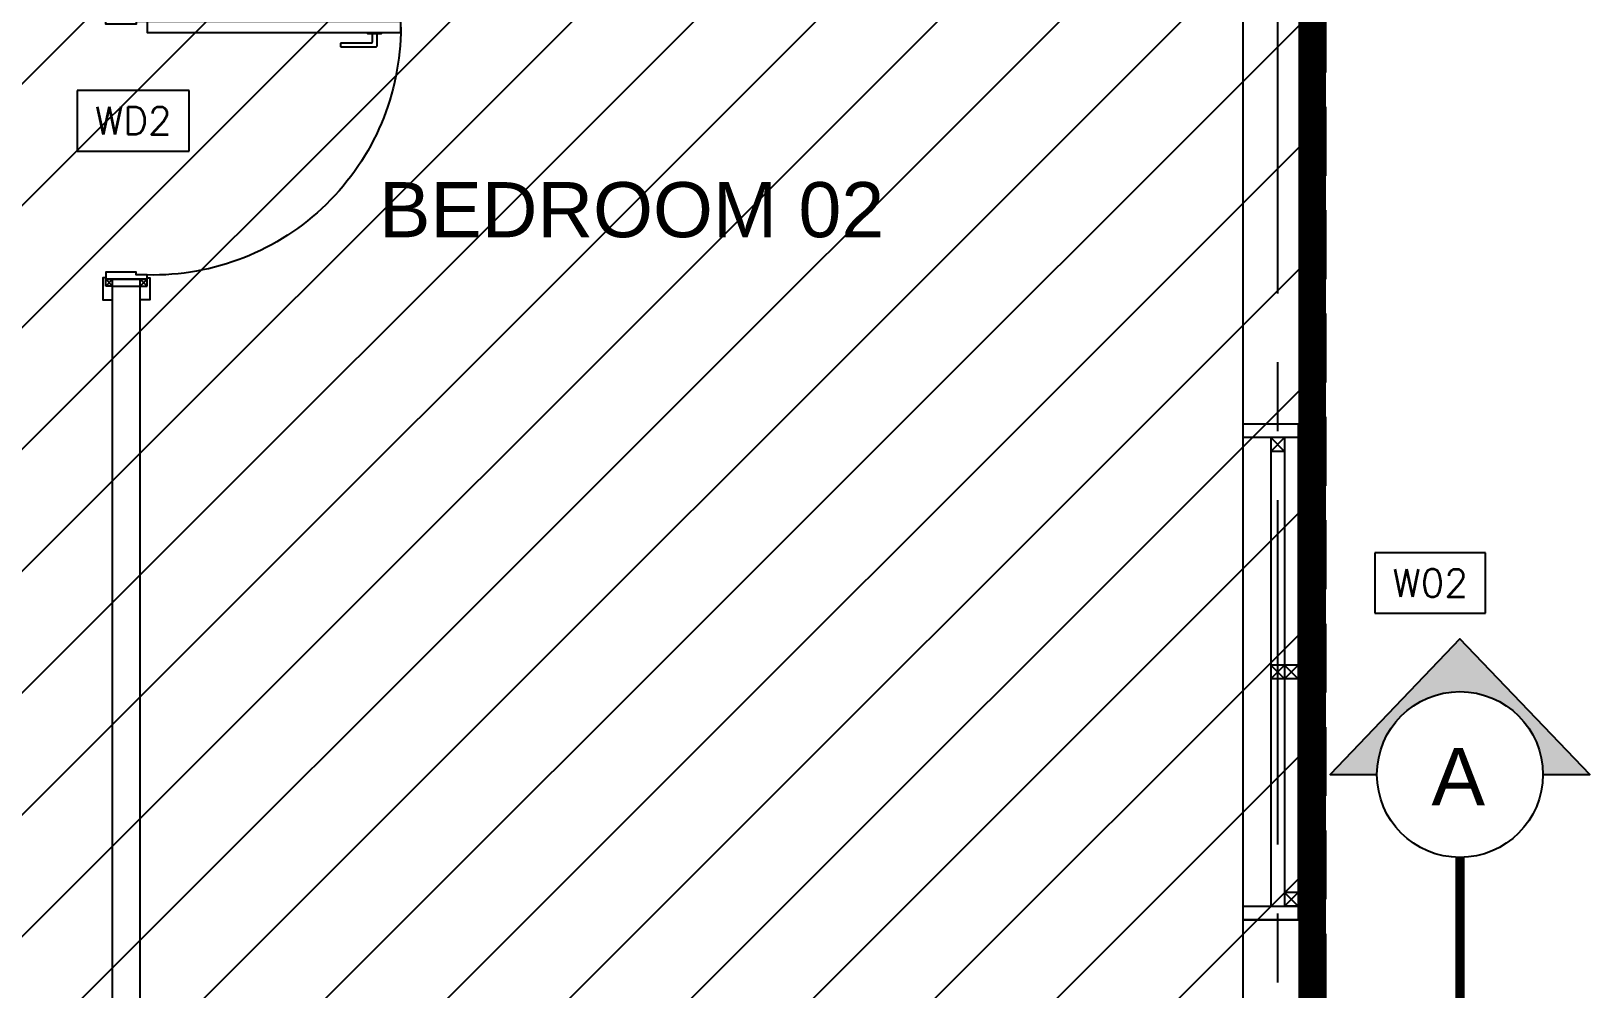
# Model space of a CAD drawing. Header units: centimetres. Extents: x -7408 to 35293, y -3951 to 3084.
# Drawn here: x -870 to -304, y 1583 to 1930 of the extents above; entities that cross this region are included whole.
import ezdxf
from ezdxf.enums import TextEntityAlignment as Align

# ---------------------------------------------------------------- set-up
doc = ezdxf.new("R2010")
doc.units = ezdxf.units.CM
doc.header["$LTSCALE"] = 100
doc.header["$MEASUREMENT"] = 0
doc.header["$PDMODE"] = 35
doc.header["$PDSIZE"] = 2
for name, pattern in [('A0-01 FLOOR PLANS$0$HIDDEN', [0.375, 0.25, -0.125]), ('GRID$0$GRID$0$XREF GRID$0$GRIDS$0$CENTER', [2, 1.25, -0.25, 0.25, -0.25]), ('XREF CUTTING LINES$0$DASHDOT', [1, 0.5, -0.25, 0, -0.25])]:
    doc.linetypes.add(name, pattern=pattern)
for name, color, linetype in [('A0-01 FLOOR PLANS$0$DOOR', 1, 'Continuous'), ('A0-01 FLOOR PLANS$0$HIDDEN -03', 8, 'A0-01 FLOOR PLANS$0$HIDDEN'), ('A0-01 FLOOR PLANS$0$TEXT', 3, 'Continuous'), ('A0-01 FLOOR PLANS$0$TEXT-SCHED', 3, 'Continuous'), ('A0-01 FLOOR PLANS$0$WALL-01', 7, 'Continuous'), ('A0-01 FLOOR PLANS$0$WALL-03', 2, 'Continuous'), ('A0-01 FLOOR PLANS$0$WINDOW', 1, 'Continuous'), ('DCCA-USABLE AREA', 10, 'Continuous'), ('GRID$0$XREF GRID', 11, 'GRID$0$GRID$0$XREF GRID$0$GRIDS$0$CENTER'), ('XREF CUTTING LINES$0$SECTION LINE', 6, 'XREF CUTTING LINES$0$DASHDOT'), ('XREF CUTTING LINES$0$WALL SECT LINE', 6, 'XREF CUTTING LINES$0$DASHDOT')]:
    doc.layers.add(name, color=color, linetype=linetype)
doc.styles.add('A0-01 FLOOR PLANS$0$A0-01 GROUND FLOOR PLAN - For Entry modification$0$ROMANS', font='romans')
doc.styles.add('A0-01 FLOOR PLANS$0$ART-PS-1', font='arial.ttf', dxfattribs={"height": 20})
doc.styles.add('XREF CUTTING LINES$0$ART', font='arial.ttf')
doc.dimstyles.new('A0-01 FLOOR PLANS$0$A0-01 GROUND FLOOR PLAN - For Entry modification$0$text', dxfattribs={"dimtxt": 18, "dimasz": 10, "dimexe": 10, "dimexo": 10, "dimgap": -6, "dimtad": 1, "dimtih": 1, "dimtoh": 1, "dimdec": 0, "dimdsep": 46, "dimtxsty": 'A0-01 FLOOR PLANS$0$A0-01 GROUND FLOOR PLAN - For Entry modification$0$ROMANS', "dimblk1": 'A0-01 FLOOR PLANS$0$A0-01 GROUND FLOOR PLAN - For Entry modification$0$_ARCHTICK', "dimblk2": 'A0-01 FLOOR PLANS$0$A0-01 GROUND FLOOR PLAN - For Entry modification$0$_ARCHTICK', "dimsah": 1, "dimcen": 25, "dimdle": 10, "dimse1": 1, "dimse2": 1, "dimsd1": 1, "dimsd2": 1, "dimclrd": 1, "dimclre": 1, "dimclrt": 2, "dimadec": 0, "dimazin": 0, "dimtfac": 1, "dimtdec": 0, "dimtmove": 2, "dimatfit": 3, "dimldrblk": 'A0-01 FLOOR PLANS$0$A0-01 GROUND FLOOR PLAN - For Entry modification$0$_ARCHTICK', "dimfxl": 1, "dimtolj": 1, "dimtzin": 0, "dimarcsym": 0})

# ---------------------------------------------------------------- blocks, each defined once
blk = doc.blocks.new('A0-01 FLOOR PLANS$0$W05')
at = {"layer": 'A0-01 FLOOR PLANS$0$WINDOW'}
for p, q in [((-650, 1615), (-650, 1445)), ((-645, 1615), (-645, 1445)), ((-645, 1615), (-640, 1615)), ((-640, 1615), (-645, 1610)), ((-645, 1615), (-640, 1610)), ((-640, 1615), (-640, 1445)), ((-630, 1445), (-630, 1615)), ((-645, 1610), (-640, 1610)), ((-650, 1532.5), (-645, 1532.5)), ((-645, 1527.5), (-650, 1532.5)), ((-650, 1527.5), (-645, 1532.5)), ((-645, 1532.5), (-640, 1532.5)), ((-640, 1532.5), (-645, 1527.5)), ((-645, 1532.5), (-640, 1527.5)), ((-650, 1527.5), (-645, 1527.5)), ((-645, 1527.5), (-640, 1527.5)), ((-650, 1450), (-645, 1450)), ((-645, 1450), (-650, 1445)), ((-650, 1450), (-645, 1445)), ((-650, 1445), (-645, 1445))]:
    blk.add_line(p, q, dxfattribs=at)
for points in [[(-650, 1615), (-630, 1615), (-630, 1620), (-650, 1620)], [(-650, 1440), (-630, 1440), (-630, 1445), (-650, 1445)]]:
    blk.add_lwpolyline(points, close=True, dxfattribs=at)
blk = doc.blocks.new('XREF CUTTING LINES')
at = {"layer": 'XREF CUTTING LINES$0$SECTION LINE'}
h = blk.add_hatch(color=251, dxfattribs=at)
edge = h.paths.add_edge_path()
edge.add_line((-304.27, 1660.77), (-321.3, 1660.77))
edge.add_ellipse((-351.38, 1660.77), major_axis=(-21.27, 21.27), ratio=1, start_angle=225, end_angle=405)
edge.add_line((-381.47, 1660.77), (-398.49, 1660.77))
edge.add_line((-398.49, 1660.77), (-351.38, 1709.99))
edge.add_line((-351.38, 1709.99), (-304.27, 1660.77))
at = {"layer": 'XREF CUTTING LINES$0$SECTION LINE', "color": 2, "linetype": 'Continuous'}
blk.add_lwpolyline([(-321.3, 1660.77), (-304.27, 1660.77), (-351.38, 1709.99), (-398.49, 1660.77), (-381.47, 1660.77)], dxfattribs=at)
blk.add_circle((-351.38, 1660.77), 30.08, dxfattribs=at)
at = {"layer": 'XREF CUTTING LINES$0$WALL SECT LINE', "const_width": 3.32}
blk.add_lwpolyline([(-351.38, 1630.68), (-351.38, 1555.16), (-1935.28, 1555.16)], dxfattribs=at)
at = {"layer": 'XREF CUTTING LINES$0$WALL SECT LINE', "color": 6}
blk.add_lwpolyline([(-351.38, 1555.16), (-351.38, 1630.68)], dxfattribs=at)
at = {"layer": 'XREF CUTTING LINES$0$SECTION LINE', "color": 2, "style": 'XREF CUTTING LINES$0$ART'}
blk.add_text('A', height=20.9, dxfattribs=at).set_placement((-351.98, 1660), align=Align.MIDDLE_CENTER)
blk = doc.blocks.new('GRID')
at = {"layer": 'GRID$0$XREF GRID'}
blk.add_line((-417.5, 2960.33, 0), (-417.5, 522.76), dxfattribs=at)
blk = doc.blocks.new('*D574')
at = {"layer": 'A0-01 FLOOR PLANS$0$TEXT-SCHED', "color": 1, "lineweight": -2, "transparency": 16777216}
for p, q in [((-812.23, 1909.01), (-852.8, 1909.01)), ((-852.8, 1909.01), (-852.8, 1887.01)), ((-812.23, 1887.01), (-812.23, 1909.01)), ((-852.8, 1887.01), (-812.23, 1887.01))]:
    blk.add_line(p, q, dxfattribs=at)
at = {"layer": 'Defpoints', "color": 0, "transparency": 16777216}
blk.add_point((-832.51, 1898.01), dxfattribs=at)
blk.add_point((-832.51, 1898.01), dxfattribs=at)
blk.add_point((-832.51, 1898.01), dxfattribs=at)
at = {"layer": 'A0-01 FLOOR PLANS$0$TEXT-SCHED', "color": 2, "transparency": 16777216, "insert": (-832.51, 1898.01), "char_height": 8, "width": 47.1429, "attachment_point": 5, "style": 'A0-01 FLOOR PLANS$0$A0-01 GROUND FLOOR PLAN - For Entry modification$0$ROMANS'}
blk.add_mtext('\\A1;{\\H1.25x;WD2}', dxfattribs=at)
blk = doc.blocks.new('A0-01 FLOOR PLANS$0$A0-01 GROUND FLOOR PLAN - For Entry modification$0$_ARCHTICK')
at = {"color": 0, "linetype": 'ByBlock', "const_width": 0.15}
blk.add_lwpolyline([(-0.5, -0.5), (0.5, 0.5)], dxfattribs=at)
blk = doc.blocks.new('*D581')
at = {"layer": 'A0-01 FLOOR PLANS$0$TEXT-SCHED', "color": 1, "lineweight": -2, "transparency": 16777216}
for p, q in [((-342.13, 1741.26), (-382.22, 1741.26)), ((-382.22, 1741.26), (-382.22, 1719.26)), ((-342.13, 1719.26), (-342.13, 1741.26)), ((-382.22, 1719.26), (-342.13, 1719.26))]:
    blk.add_line(p, q, dxfattribs=at)
at = {"layer": 'Defpoints', "color": 0, "transparency": 16777216}
blk.add_point((-362.18, 1730.26), dxfattribs=at)
blk.add_point((-362.18, 1730.26), dxfattribs=at)
blk.add_point((-362.18, 1730.26), dxfattribs=at)
at = {"layer": 'A0-01 FLOOR PLANS$0$TEXT-SCHED', "color": 2, "transparency": 16777216, "insert": (-362.18, 1730.26), "char_height": 8, "width": 48.4019, "attachment_point": 5, "style": 'A0-01 FLOOR PLANS$0$A0-01 GROUND FLOOR PLAN - For Entry modification$0$ROMANS'}
blk.add_mtext('\\A1;{\\H1.25x;W02}', dxfattribs=at)
blk = doc.blocks.new('A0-01 FLOOR PLANS$0$DOOR 25CM')
at = {"layer": 'A0-01 FLOOR PLANS$0$DOOR'}
blk.add_lwpolyline([(-4739.05, 1353.5), (-4735.05, 1353.5), (-4735.05, 1261.5), (-4739.05, 1261.5)], close=True, dxfattribs=at)
for points in [[(-4739.05, 1341.5), (-4739.35, 1341.5), (-4739.35, 1346.5), (-4739.05, 1346.5)], [(-4735.05, 1341.5), (-4734.75, 1341.5), (-4734.75, 1346.5), (-4735.05, 1346.5)]]:
    blk.add_lwpolyline(points, dxfattribs=at)
for points in [[(-4739.35, 1344.8), (-4743.85, 1344.8, 0.414214), (-4744.35, 1344.3), (-4744.35, 1332, 0.414214), (-4744.15, 1331.8), (-4742.95, 1331.8, 0.414214), (-4742.75, 1332), (-4742.75, 1343, -0.414214), (-4742.55, 1343.2), (-4739.35, 1343.2)], [(-4734.75, 1344.8), (-4730.26, 1344.8, -0.414214), (-4729.76, 1344.3), (-4729.76, 1332, -0.414214), (-4729.96, 1331.8), (-4731.16, 1331.8, -0.414214), (-4731.36, 1332), (-4731.36, 1343, 0.414214), (-4731.56, 1343.2), (-4734.75, 1343.2)]]:
    blk.add_lwpolyline(points, format="xyb", dxfattribs=at)
blk.add_arc((-4737.11, 1263.56), 89.94, 89.9604, 181.3128, dxfattribs=at)
blk = doc.blocks.new('A0-01 FLOOR PLANS$0$90-10')
at = {"layer": 'A0-01 FLOOR PLANS$0$DOOR', "linetype": 'Continuous'}
for p, q in [((9747.9, -4467.93), (9747.9, -4470.43)), ((9857.88, -4467.93), (9857.88, -4470.43)), ((9747.9, -4482.93), (9747.9, -4480.43)), ((9755.4, -4482.93), (9755.4, -4480.43)), ((9850.38, -4482.93), (9850.38, -4480.43)), ((9857.88, -4482.93), (9857.88, -4480.43))]:
    blk.add_line(p, q, dxfattribs=at)
at = {"layer": 'A0-01 FLOOR PLANS$0$DOOR'}
for p, q in [((9752.9, -4470.43), (9752.9, -4467.93)), ((9752.9, -4467.93), (9755.4, -4467.93)), ((9755.4, -4467.93), (9752.9, -4470.43)), ((9755.4, -4470.43), (9752.9, -4467.93)), ((9752.9, -4470.43), (9755.4, -4470.43)), ((9852.88, -4467.93), (9850.38, -4467.93)), ((9850.38, -4467.93), (9852.88, -4470.43)), ((9850.38, -4470.43), (9852.88, -4467.93)), ((9852.88, -4470.43), (9850.38, -4470.43)), ((9852.88, -4470.43), (9852.88, -4467.93)), ((9752.9, -4480.43), (9752.9, -4482.93)), ((9755.4, -4482.93), (9752.9, -4480.43)), ((9755.4, -4480.43), (9752.9, -4482.93)), ((9752.9, -4480.43), (9755.4, -4480.43)), ((9850.38, -4482.93), (9852.88, -4480.43)), ((9850.38, -4480.43), (9852.88, -4482.93)), ((9852.88, -4480.43), (9850.38, -4480.43)), ((9852.88, -4480.43), (9852.88, -4482.93)), ((9752.9, -4482.93), (9755.4, -4482.93)), ((9852.88, -4482.93), (9850.38, -4482.93))]:
    blk.add_line(p, q, dxfattribs=at)
for points in [[(9755.9, -4467.93), (9755.9, -4466.93), (9747.9, -4466.93), (9747.9, -4467.93)], [(9755.4, -4467.93), (9755.4, -4482.93)], [(9755.4, -4467.93), (9756.9, -4467.93), (9756.9, -4471.93), (9757.9, -4471.93), (9757.9, -4482.93), (9755.4, -4482.93), (9755.4, -4467.93)], [(9850.38, -4467.93), (9848.88, -4467.93), (9848.88, -4471.93), (9847.88, -4471.93), (9847.88, -4482.93), (9850.38, -4482.93), (9850.38, -4467.93)], [(9849.88, -4467.93), (9849.88, -4466.93), (9857.88, -4466.93), (9857.88, -4467.93)], [(9850.38, -4467.93), (9850.38, -4482.93)], [(9755.9, -4482.93), (9755.9, -4483.93), (9747.9, -4483.93), (9747.9, -4482.93)], [(9849.88, -4482.93), (9849.88, -4483.93), (9857.88, -4483.93), (9857.88, -4482.93)]]:
    blk.add_lwpolyline(points, dxfattribs=at)
at = {"layer": 'A0-01 FLOOR PLANS$0$DOOR', "linetype": 'Continuous', "xscale": -1}
blk.add_blockref('A0-01 FLOOR PLANS$0$DOOR 25CM', (5021.85, -5729.43), dxfattribs=at)
blk = doc.blocks.new('A0-01 FLOOR PLANS')
at = {"layer": 'A0-01 FLOOR PLANS$0$HIDDEN -03'}
blk.add_line((-400, 753), (-400, 2648), dxfattribs=at)
at = {"layer": 'A0-01 FLOOR PLANS$0$WALL-01'}
for p, q in [((-405, 1788), (-405, 1983)), ((-430, 1788), (-430, 1948)), ((-840, 1448), (-840, 1838.02)), ((-840, 1838.02), (-830, 1838.02)), ((-830, 1448), (-830, 1838.02)), ((-430, 1788), (-405, 1788)), ((-430, 1448), (-430, 1608)), ((-430, 1608), (-405, 1608)), ((-405, 1368), (-405, 1608))]:
    blk.add_line(p, q, dxfattribs=at)
at = {"layer": 'A0-01 FLOOR PLANS$0$WALL-03'}
blk.add_line((-405, 1788), (-405, 1608), dxfattribs=at)
at = {"layer": 'A0-01 FLOOR PLANS$0$DOOR', "rotation": 270}
blk.add_blockref('A0-01 FLOOR PLANS$0$90-10', (3640.43, 11690.9), dxfattribs=at)
at = {"layer": 'A0-01 FLOOR PLANS$0$WALL-01'}
blk.add_blockref('GRID', (0, 0), dxfattribs=at)
at = {"layer": 'A0-01 FLOOR PLANS$0$WINDOW'}
blk.add_blockref('XREF CUTTING LINES', (0, 0), dxfattribs=at)
at = {"layer": 'A0-01 FLOOR PLANS$0$WINDOW', "xscale": -1}
blk.add_blockref('A0-01 FLOOR PLANS$0$W05', (-1060, 168), dxfattribs=at)
at = {"layer": 'A0-01 FLOOR PLANS$0$TEXT', "style": 'A0-01 FLOOR PLANS$0$ART-PS-1'}
blk.add_text('BEDROOM 02', height=20, dxfattribs=at).set_placement((-743.37, 1855.72))
at = {"layer": 'A0-01 FLOOR PLANS$0$TEXT-SCHED'}
dim = blk.add_linear_dim(base=(-832.51, 1898.01), p1=(-832.51, 1898.01), p2=(-832.51, 1898.01), angle=90, text='{\\H1.25x;WD2}', dimstyle='A0-01 FLOOR PLANS$0$A0-01 GROUND FLOOR PLAN - For Entry modification$0$text', override={"dimtxt": 8, "dimgap": -6, "dimclrt": 2}, dxfattribs=at)
dim.commit()
dim.dimension.update_dxf_attribs({"geometry": '*D574', "text_midpoint": (-832.51, 1898.01), "dimtype": 160})
dim = blk.add_linear_dim(base=(-362.18, 1730.26), p1=(-362.18, 1730.26), p2=(-362.18, 1730.26), text='{\\H1.25x;W02}', dimstyle='A0-01 FLOOR PLANS$0$A0-01 GROUND FLOOR PLAN - For Entry modification$0$text', override={"dimtxt": 8, "dimgap": -6, "dimclrt": 2}, dxfattribs=at)
dim.commit()
dim.dimension.update_dxf_attribs({"geometry": '*D581', "text_midpoint": (-362.18, 1730.26), "dimtype": 160})

msp = doc.modelspace()

# ---------------------------------------------------------------- hatches: boundary and pattern name
at = {"true_color": 0x7aafdf}
h = msp.add_hatch(dxfattribs=at)
h.set_pattern_fill('ANSI31', color=143, scale=250)
h.paths.add_polyline_path([(-405, 2643), (-405, 763), (-685, 763), (-985, 763), (-985, 803), (-1780, 803), (-1780, 2708), (-1325, 2708), (-1325, 2153), (-985, 2153), (-985, 2643)])

# ---------------------------------------------------------------- linework, layer by layer
at = {"color": 6, "const_width": 10}
msp.add_lwpolyline([(-405, 2643), (-405, 763), (-685, 763), (-685, 763), (-985, 763), (-985, 803), (-1780, 803), (-1780, 2708), (-1325, 2708), (-1325, 2153), (-985, 2153), (-985, 2643)], close=True, dxfattribs=at)

# ---------------------------------------------------------------- block references
at = {"layer": 'DCCA-USABLE AREA'}
msp.add_blockref('A0-01 FLOOR PLANS', (0, 0), dxfattribs=at)

doc.saveas('drawing.dxf')
